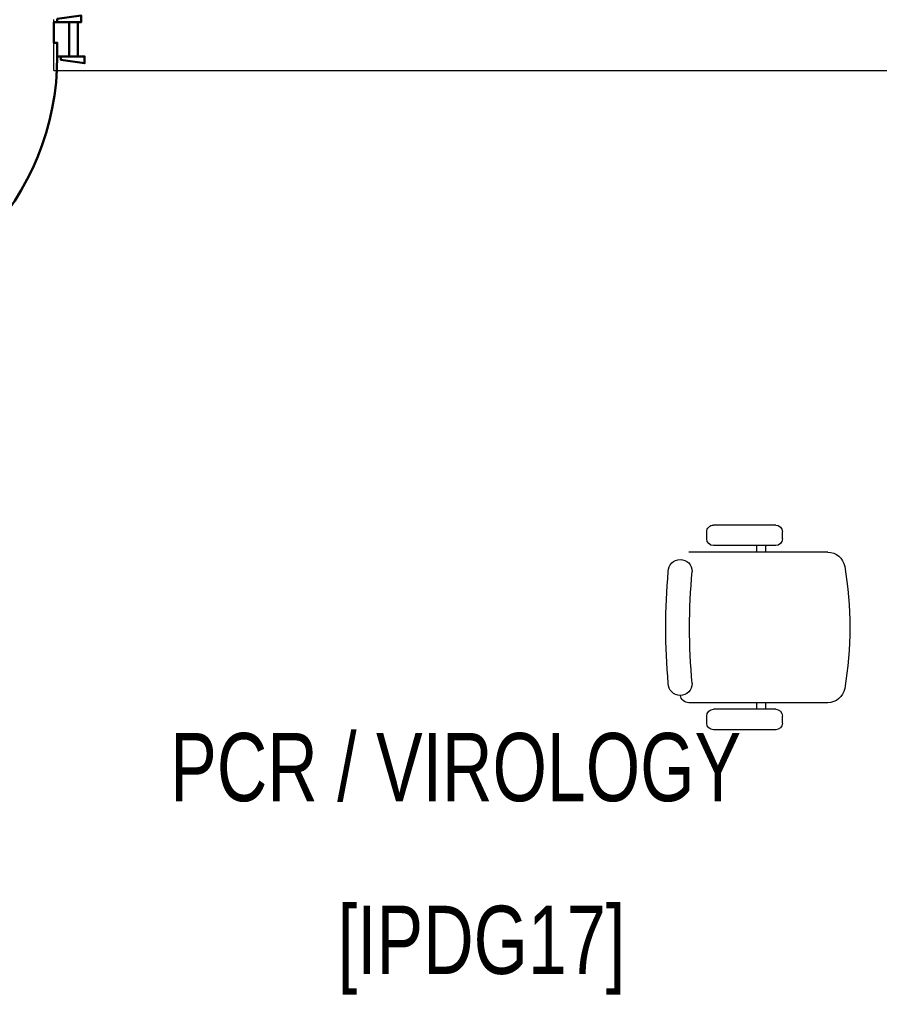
# Model space of a CAD drawing. Header units: millimetres. Extents: x 26027 to 581921, y 7230 to 233891.
# Drawn here: x 571371 to 573894, y 130021 to 132880 of the extents above; entities that cross this region are included whole.
import ezdxf

# ---------------------------------------------------------------- set-up
doc = ezdxf.new("R2010")
doc.units = ezdxf.units.MM
doc.header["$LTSCALE"] = 5
doc.layers.get('0').update_dxf_attribs({"color": 252})
for name, color, linetype, lineweight in [('72_EGR_BASE_TEXT', 252, 'Continuous', 5), ('GE-ARCHITECTURAL_ELEMENTS', 8, 'Continuous', 30), ('Medical Equipment and Furniture', 252, 'Continuous', 0), ('NEW', 252, 'Continuous', 5), ('Walls', 252, 'Continuous', 5), ('Wooden Joinery', 252, 'Continuous', 5)]:
    doc.layers.add(name, color=color, linetype=linetype, lineweight=lineweight)
doc.styles.add('X3G_ENTITY_2587EA', font='swisscl.ttf', dxfattribs={"height": 200})

# ---------------------------------------------------------------- blocks, each defined once
blk = doc.blocks.new('A$C72370EFE')
at = {"layer": 'GE-ARCHITECTURAL_ELEMENTS'}
for p, q in [((-0.01, -0.04), (-0.02, -0.04)), ((-0.01, -0.03), (-0.01, -0.07)), ((0, -0.03), (-0.01, -0.03)), ((0.04, -0.03), (0.05, -0.03)), ((0.05, -0.03), (0.05, -0.07)), ((0.05, -0.04), (0.06, -0.04)), ((-0.05, -0.07), (-0.05, -0.16)), ((-0.03, -0.07), (-0.03, -0.16)), ((-0.01, -0.06), (-0.02, -0.06)), ((0, -0.07), (-0.01, -0.07)), ((0.04, -0.07), (0.05, -0.07)), ((0.05, -0.06), (0.06, -0.06)), ((0.07, -0.07), (0.07, -0.16)), ((0.09, -0.07), (0.09, -0.16)), ((-0.01, -0.17), (-0.02, -0.17)), ((-0.01, -0.17), (-0.01, -0.19)), ((0.05, -0.17), (0.06, -0.17)), ((0.05, -0.17), (0.05, -0.19)), ((-0.01, -0.19), (-0.02, -0.19)), ((0.05, -0.19), (0.06, -0.19))]:
    blk.add_line(p, q, dxfattribs=at)
for centre, radius, start, end in [((-0.02, -0.07), 0.03, 90, 180), ((0.06, -0.07), 0.03, 0, 90), ((-0.02, -0.07), 0.01, 90, 180), ((0.06, -0.07), 0.01, 0, 90), ((-0.02, -0.16), 0.03, 180, 270), ((-0.02, -0.16), 0.01, 180, 270), ((0.06, -0.16), 0.01, 270, 0), ((0.06, -0.16), 0.03, 270, 0)]:
    blk.add_arc(centre, radius, start, end, dxfattribs=at)
blk = doc.blocks.new('A$C41DF7AD3')
at = {"layer": 'GE-ARCHITECTURAL_ELEMENTS', "elevation": 0}
for points in [[(820, 780), (820, 1559), (860, 1559), (860, 780)], [(70, 780), (70, 790), (0, 800), (0, 780)], [(870, 780), (870, 790), (940, 800), (940, 780)], [(80, 680), (80, 670), (10, 660), (10, 680)], [(860, 680), (860, 670), (930, 660), (930, 680)]]:
    blk.add_lwpolyline(points, close=True, dxfattribs=at)
for points in [[(45, 780), (45, 680), (20, 680), (20, 780), (45, 780)], [(45, 780), (80, 780), (80, 740), (90, 740), (90, 680), (45, 680), (45, 780)], [(895, 780), (860, 780), (860, 740), (850, 740), (850, 680), (895, 680), (895, 780)], [(895, 780), (895, 680), (920, 680), (920, 780), (895, 780)]]:
    blk.add_lwpolyline(points, dxfattribs=at)
at = {"layer": 'GE-ARCHITECTURAL_ELEMENTS'}
blk.add_arc((860, 780, 0), 780, 92.9397, 180, dxfattribs=at)
at = {"layer": 'GE-ARCHITECTURAL_ELEMENTS', "xscale": 999.9999999998856, "yscale": 999.9999999998856, "zscale": 999.9999999998856}
blk.add_blockref('A$C72370EFE', (820, 1559, 0), dxfattribs=at)
blk = doc.blocks.new('*X15')
at = {"color": 0}
for p, q in [((5, 3), (5, 3)), ((5, 3), (5, 3)), ((5, 3), (5, 3)), ((5, 3), (5, 3)), ((5, 3), (5, 3)), ((5, 3), (5, 3)), ((5, 3), (5, 3)), ((5, 3), (5, 3)), ((5, 3), (5, 3)), ((5, 3), (5, 3)), ((5, 3), (5, 3)), ((5, 3), (5, 3)), ((5, 3), (5, 3)), ((5, 3), (5, 3)), ((5, 3), (5, 3)), ((5, 3), (5, 3)), ((5, 3), (5, 3)), ((5, 3), (5, 3)), ((5, 3), (5, 3)), ((5, 3), (5, 3)), ((5, 3), (5, 3)), ((5, 3), (5, 3)), ((5, 3), (5, 3)), ((5, 3), (5, 3)), ((5, 3), (5, 3)), ((5, 3), (5, 3)), ((5, 3), (5, 3)), ((5, 3), (5, 3)), ((5, 3), (5, 3)), ((5, 3), (5, 3)), ((5, 3), (5, 3)), ((5, 3), (5, 3)), ((5, 3), (5, 3)), ((5, 3), (5, 3)), ((5, 3), (5, 3)), ((5, 3), (5, 3)), ((5, 3), (5, 3)), ((5, 3), (5, 3)), ((5, 3), (5, 3)), ((5, 3), (5, 3)), ((5, 3), (5, 3)), ((5, 3), (5, 3)), ((5, 3), (5, 3)), ((5, 3), (5, 3)), ((5, 3), (5, 3)), ((5, 3), (5, 3)), ((5, 3), (5, 3)), ((5, 3), (5, 3)), ((5, 3), (5, 3)), ((5, 3), (5, 3)), ((5, 3), (5, 3)), ((5, 3), (5, 3)), ((5, 3), (5, 3)), ((5, 3), (5, 3)), ((5, 3), (5, 3)), ((5, 3), (5, 3)), ((5, 3), (5, 3)), ((5, 3), (5, 3)), ((5, 3), (5, 3)), ((5, 3), (5, 3)), ((5, 3), (5, 3)), ((5, 3), (5, 3)), ((5, 3), (5, 3)), ((5, 3), (5, 3)), ((5, 3), (5, 3)), ((5, 3), (5, 3)), ((6, 3), (5, 3)), ((5, 3), (5, 3)), ((6, 3), (5, 3)), ((5, 3), (5, 3)), ((6, 3), (5, 3)), ((5, 3), (5, 3)), ((6, 3), (5, 3)), ((5, 3), (5, 3)), ((5, 3), (5, 3)), ((5, 3), (5, 3)), ((5, 3), (5, 3)), ((5, 3), (5, 3)), ((5, 3), (5, 3)), ((5, 3), (5, 3)), ((5, 3), (5, 3)), ((5, 3), (5, 3)), ((5, 3), (5, 3)), ((5, 3), (5, 3)), ((5, 3), (5, 3)), ((5, 3), (5, 3)), ((5, 3), (5, 3)), ((5, 3), (5, 3)), ((5, 3), (5, 3)), ((5, 3), (5, 3)), ((5, 3), (5, 3)), ((5, 3), (5, 3)), ((5, 3), (5, 3)), ((5, 3), (5, 3)), ((5, 3), (5, 3)), ((5, 3), (5, 3)), ((6, 3), (6, 3)), ((6, 3), (6, 3)), ((6, 3), (6, 3)), ((6, 3), (6, 3)), ((6, 3), (6, 3)), ((6, 3), (6, 3)), ((6, 3), (6, 3)), ((6, 3), (6, 3)), ((6, 3), (6, 3)), ((6, 3), (6, 3)), ((6, 3), (6, 3)), ((6, 3), (6, 3)), ((6, 3), (6, 3)), ((6, 3), (6, 3)), ((6, 3), (6, 3)), ((6, 3), (6, 3)), ((6, 3), (6, 3)), ((6, 3), (6, 3)), ((6, 3), (6, 3)), ((6, 3), (6, 3)), ((6, 3), (6, 3)), ((6, 3), (6, 3)), ((6, 3), (6, 3)), ((6, 3), (6, 3)), ((6, 3), (6, 3)), ((6, 3), (6, 3)), ((6, 3), (6, 3)), ((6, 3), (6, 3)), ((6, 3), (6, 3)), ((6, 3), (6, 3)), ((6, 3), (6, 3)), ((6, 3), (6, 3)), ((6, 3), (6, 3)), ((6, 3), (6, 3)), ((6, 3), (6, 3)), ((6, 3), (6, 3)), ((6, 3), (6, 3)), ((6, 3), (6, 3)), ((6, 3), (6, 3)), ((6, 3), (6, 3)), ((6, 3), (6, 3)), ((6, 3), (6, 3)), ((6, 3), (6, 3)), ((6, 3), (6, 3)), ((6, 3), (6, 3)), ((6, 3), (6, 3)), ((6, 3), (6, 3)), ((6, 3), (6, 3)), ((6, 3), (6, 3)), ((6, 3), (6, 3)), ((6, 3), (6, 3)), ((6, 3), (6, 3)), ((6, 3), (6, 3)), ((6, 3), (6, 3)), ((6, 3), (6, 3)), ((6, 3), (6, 3)), ((6, 3), (6, 3)), ((6, 3), (6, 3)), ((6, 3), (6, 3)), ((6, 3), (6, 3)), ((6, 3), (6, 3)), ((6, 3), (6, 3)), ((6, 3), (6, 3)), ((6, 3), (6, 3)), ((6, 3), (6, 3)), ((6, 3), (6, 3)), ((6, 3), (6, 3)), ((6, 3), (6, 3)), ((6, 3), (6, 3)), ((6, 3), (6, 3)), ((6, 3), (6, 3)), ((6, 3), (6, 3)), ((6, 3), (6, 3)), ((6, 3), (6, 3)), ((6, 3), (6, 3)), ((6, 3), (6, 3)), ((6, 3), (6, 3)), ((6, 3), (6, 3)), ((6, 3), (6, 3)), ((6, 3), (6, 3)), ((6, 3), (6, 3)), ((6, 3), (6, 3)), ((6, 3), (6, 3)), ((6, 3), (6, 3)), ((6, 3), (6, 3)), ((6, 3), (6, 3)), ((6, 3), (6, 3)), ((6, 3), (6, 3)), ((6, 3), (6, 3)), ((6, 3), (6, 3)), ((6, 3), (6, 3)), ((6, 3), (6, 3)), ((6, 3), (6, 3)), ((6, 3), (6, 3)), ((6, 3), (6, 3)), ((6, 3), (6, 3)), ((6, 3), (6, 3)), ((6, 3), (6, 3)), ((6, 3), (6, 3)), ((6, 3), (6, 3)), ((6, 3), (6, 3)), ((6, 3), (6, 3)), ((6, 3), (6, 3)), ((6, 3), (6, 3)), ((6, 3), (6, 3)), ((6, 3), (6, 3)), ((6, 3), (6, 3)), ((6, 3), (6, 3)), ((6, 3), (6, 3)), ((6, 3), (6, 3)), ((6, 3), (6, 3)), ((6, 3), (6, 3)), ((6, 3), (6, 3)), ((6, 3), (6, 3)), ((6, 3), (6, 3)), ((6, 3), (6, 3)), ((6, 3), (6, 3)), ((6, 3), (6, 3)), ((6, 3), (6, 3)), ((6, 3), (6, 3)), ((6, 3), (6, 3)), ((6, 3), (6, 3)), ((6, 3), (6, 3)), ((6, 3), (6, 3)), ((6, 3), (6, 3)), ((6, 3), (6, 3)), ((6, 3), (6, 3)), ((6, 3), (6, 3)), ((6, 3), (6, 3)), ((6, 3), (6, 3)), ((6, 3), (6, 3)), ((6, 3), (6, 3)), ((6, 3), (6, 3)), ((6, 3), (6, 3)), ((6, 3), (6, 3)), ((6, 3), (6, 3)), ((6, 3), (6, 3)), ((6, 3), (6, 3)), ((6, 3), (6, 3)), ((6, 3), (6, 3)), ((6, 3), (6, 3)), ((6, 3), (6, 3)), ((6, 3), (6, 3)), ((6, 3), (6, 3)), ((6, 3), (6, 3)), ((6, 3), (6, 3)), ((6, 3), (6, 3)), ((6, 3), (6, 3)), ((6, 3), (6, 3)), ((6, 3), (6, 3)), ((6, 3), (6, 3)), ((6, 3), (6, 3)), ((6, 3), (6, 3)), ((6, 3), (6, 3)), ((6, 3), (6, 3)), ((6, 3), (6, 3)), ((6, 3), (6, 3)), ((6, 3), (6, 3)), ((6, 3), (6, 3)), ((6, 3), (6, 3)), ((6, 3), (6, 3)), ((6, 3), (6, 3)), ((6, 3), (6, 3)), ((6, 3), (6, 3)), ((6, 3), (6, 3)), ((6, 3), (6, 3)), ((6, 3), (6, 3)), ((6, 3), (6, 3)), ((6, 3), (6, 3)), ((6, 3), (6, 3)), ((6, 3), (6, 3)), ((6, 3), (6, 3)), ((6, 3), (6, 3)), ((6, 3), (6, 3)), ((6, 3), (6, 3)), ((6, 3), (6, 3)), ((6, 3), (6, 3)), ((6, 3), (6, 3)), ((6, 3), (6, 3)), ((6, 3), (6, 3)), ((6, 3), (6, 3)), ((6, 3), (6, 3)), ((6, 3), (6, 3)), ((6, 3), (6, 3)), ((6, 3), (6, 3)), ((6, 3), (6, 3)), ((6, 3), (6, 3)), ((6, 3), (6, 3)), ((6, 3), (6, 3)), ((6, 3), (6, 3)), ((6, 3), (6, 3)), ((6, 3), (6, 3)), ((6, 3), (6, 3)), ((6, 3), (6, 3)), ((6, 3), (6, 3)), ((6, 3), (6, 3)), ((6, 3), (6, 3)), ((6, 3), (6, 3)), ((6, 3), (6, 3)), ((6, 3), (6, 3)), ((6, 3), (6, 3)), ((6, 3), (6, 3)), ((6, 3), (6, 3)), ((6, 3), (6, 3)), ((6, 3), (5, 3)), ((6, 3), (5, 3)), ((6, 3), (5, 3)), ((6, 3), (5, 3)), ((6, 3), (5, 3)), ((6, 3), (6, 3)), ((6, 3), (6, 3)), ((6, 3), (6, 3)), ((6, 3), (6, 3)), ((6, 3), (6, 3)), ((6, 3), (6, 3)), ((6, 3), (6, 3)), ((6, 3), (6, 3)), ((6, 3), (6, 3)), ((6, 3), (6, 3)), ((6, 3), (6, 3)), ((6, 3), (6, 3)), ((6, 3), (6, 3)), ((6, 3), (6, 3)), ((6, 3), (6, 3)), ((6, 3), (6, 3)), ((6, 3), (6, 3)), ((6, 3), (6, 3)), ((6, 3), (6, 3)), ((6, 3), (6, 3)), ((6, 3), (6, 3)), ((6, 3), (6, 3)), ((6, 3), (6, 3)), ((6, 3), (6, 3)), ((6, 3), (6, 3)), ((6, 3), (6, 3)), ((6, 3), (6, 3)), ((6, 3), (6, 3)), ((6, 3), (6, 3)), ((6, 3), (6, 3)), ((6, 3), (6, 3)), ((6, 3), (6, 3)), ((6, 3), (6, 3)), ((6, 3), (6, 3)), ((6, 3), (6, 3)), ((6, 3), (6, 3)), ((6, 3), (6, 3)), ((6, 3), (6, 3)), ((6, 3), (6, 3)), ((6, 3), (6, 3)), ((6, 3), (6, 3)), ((6, 3), (6, 3)), ((6, 3), (6, 3)), ((6, 3), (6, 3)), ((6, 3), (6, 3)), ((6, 3), (6, 3)), ((6, 3), (6, 3)), ((6, 3), (6, 3)), ((6, 3), (6, 3)), ((6, 3), (6, 3)), ((6, 3), (6, 3)), ((6, 3), (6, 3)), ((6, 3), (6, 3)), ((6, 3), (6, 3)), ((6, 3), (6, 3)), ((6, 3), (6, 3)), ((6, 3), (6, 3)), ((6, 3), (6, 3)), ((6, 3), (6, 3)), ((6, 3), (6, 3)), ((6, 3), (6, 3)), ((6, 3), (6, 3)), ((6, 3), (6, 3)), ((6, 3), (6, 3)), ((6, 3), (6, 3)), ((6, 3), (6, 3)), ((6, 3), (6, 3)), ((6, 3), (6, 3)), ((6, 3), (6, 3)), ((6, 3), (6, 3)), ((6, 3), (6, 3)), ((6, 3), (6, 3)), ((6, 3), (6, 3)), ((6, 3), (6, 3)), ((6, 3), (6, 3)), ((6, 3), (6, 3)), ((6, 3), (6, 3)), ((6, 3), (6, 3)), ((6, 3), (6, 3)), ((6, 3), (6, 3)), ((6, 3), (6, 3)), ((6, 3), (6, 3)), ((6, 3), (6, 3)), ((6, 3), (6, 3)), ((6, 3), (6, 3)), ((6, 3), (6, 3)), ((6, 3), (6, 3)), ((6, 3), (6, 3)), ((6, 3), (6, 3)), ((6, 3), (6, 3)), ((6, 3), (6, 3)), ((6, 3), (6, 3)), ((6, 3), (6, 3)), ((6, 3), (6, 3)), ((6, 3), (6, 3)), ((6, 3), (6, 3)), ((6, 3), (6, 3)), ((6, 3), (6, 3)), ((6, 3), (6, 3)), ((6, 3), (6, 3)), ((6, 3), (6, 3)), ((6, 3), (6, 3)), ((6, 3), (6, 3)), ((6, 3), (6, 3)), ((6, 3), (6, 3)), ((6, 3), (6, 3)), ((6, 3), (6, 3)), ((6, 3), (6, 3)), ((6, 3), (6, 3)), ((6, 3), (6, 3)), ((6, 3), (6, 3)), ((6, 3), (6, 3)), ((6, 3), (6, 3)), ((6, 3), (6, 3)), ((6, 3), (6, 3)), ((6, 3), (6, 3)), ((6, 3), (6, 3)), ((6, 3), (6, 3)), ((6, 3), (6, 3)), ((6, 3), (6, 3)), ((6, 3), (6, 3)), ((6, 3), (6, 3)), ((6, 3), (6, 3)), ((6, 3), (6, 3)), ((6, 3), (6, 3)), ((6, 3), (6, 3)), ((6, 3), (6, 3)), ((6, 3), (6, 3)), ((6, 3), (6, 3)), ((6, 3), (6, 3)), ((6, 3), (6, 3)), ((6, 3), (6, 3)), ((6, 3), (6, 3)), ((6, 3), (6, 3)), ((6, 3), (6, 3)), ((6, 3), (6, 3)), ((6, 3), (6, 3)), ((6, 3), (6, 3)), ((6, 3), (6, 3)), ((6, 3), (6, 3)), ((6, 3), (6, 3)), ((6, 3), (6, 3)), ((6, 3), (6, 3)), ((6, 3), (6, 3)), ((6, 3), (6, 3)), ((6, 3), (6, 3)), ((6, 3), (6, 3)), ((6, 3), (6, 3)), ((6, 3), (6, 3)), ((6, 3), (6, 3)), ((6, 3), (6, 3)), ((6, 3), (6, 3)), ((6, 3), (6, 3)), ((6, 3), (6, 3)), ((6, 3), (6, 3)), ((6, 3), (6, 3)), ((6, 3), (6, 3)), ((6, 3), (6, 3)), ((6, 3), (6, 3)), ((6, 3), (6, 3)), ((6, 3), (6, 3)), ((6, 3), (6, 3)), ((6, 3), (6, 3)), ((6, 3), (6, 3)), ((6, 3), (6, 3)), ((6, 3), (6, 3)), ((6, 3), (6, 3)), ((6, 3), (6, 3)), ((6, 3), (6, 3)), ((6, 3), (6, 3)), ((6, 3), (6, 3)), ((6, 3), (6, 3)), ((6, 3), (6, 3)), ((6, 3), (6, 3)), ((6, 3), (6, 3)), ((6, 3), (6, 3)), ((6, 3), (6, 3)), ((6, 3), (6, 3)), ((6, 3), (6, 3)), ((6, 3), (6, 3)), ((6, 3), (6, 3)), ((6, 3), (6, 3)), ((6, 3), (6, 3)), ((6, 3), (6, 3)), ((6, 3), (6, 3)), ((6, 3), (6, 3)), ((6, 3), (6, 3)), ((6, 3), (6, 3)), ((6, 3), (6, 3)), ((6, 3), (6, 3)), ((6, 3), (6, 3)), ((6, 3), (6, 3)), ((6, 3), (6, 3)), ((6, 3), (6, 3)), ((6, 3), (6, 3)), ((6, 3), (6, 3)), ((6, 3), (6, 3)), ((6, 3), (6, 3)), ((6, 3), (6, 3)), ((6, 3), (6, 3)), ((6, 3), (6, 3)), ((6, 3), (6, 3)), ((6, 3), (6, 3)), ((6, 3), (6, 3)), ((6, 3), (6, 3)), ((6, 3), (6, 3)), ((6, 3), (6, 3)), ((6, 3), (6, 3)), ((6, 3), (6, 3)), ((6, 3), (6, 3)), ((6, 3), (6, 3)), ((6, 3), (6, 3)), ((6, 3), (6, 3)), ((6, 3), (6, 3)), ((6, 3), (6, 3)), ((6, 3), (6, 3)), ((6, 3), (6, 3)), ((6, 3), (6, 3)), ((6, 3), (6, 3)), ((6, 3), (6, 3)), ((6, 3), (6, 3)), ((6, 3), (6, 3)), ((6, 3), (6, 3)), ((6, 3), (6, 3)), ((6, 3), (6, 3)), ((6, 3), (6, 3)), ((6, 3), (6, 3)), ((6, 3), (6, 3)), ((6, 3), (6, 3)), ((6, 3), (6, 3)), ((6, 3), (6, 3)), ((6, 3), (6, 3)), ((6, 3), (6, 3)), ((6, 3), (6, 3)), ((6, 3), (6, 3)), ((6, 3), (6, 3)), ((6, 3), (6, 3)), ((6, 3), (6, 3)), ((6, 3), (6, 3)), ((6, 3), (6, 3)), ((6, 3), (6, 3)), ((6, 3), (6, 3)), ((6, 3), (6, 3)), ((6, 3), (6, 3)), ((6, 3), (6, 3)), ((6, 3), (6, 3)), ((6, 3), (6, 3)), ((6, 3), (6, 3)), ((6, 3), (6, 3)), ((6, 3), (6, 3)), ((6, 3), (6, 3)), ((6, 3), (6, 3)), ((6, 3), (6, 3)), ((6, 3), (6, 3)), ((6, 3), (6, 3)), ((6, 3), (6, 3)), ((6, 3), (6, 3)), ((6, 3), (6, 3)), ((6, 3), (6, 3)), ((6, 3), (6, 3)), ((6, 3), (6, 3)), ((6, 3), (6, 3)), ((6, 3), (6, 3)), ((6, 3), (6, 3)), ((6, 3), (6, 3)), ((6, 3), (6, 3)), ((6, 3), (6, 3)), ((6, 3), (6, 3)), ((6, 3), (6, 3)), ((6, 3), (6, 3)), ((6, 3), (6, 3)), ((6, 3), (6, 3)), ((6, 3), (6, 3)), ((6, 3), (6, 3)), ((6, 3), (6, 3)), ((6, 3), (6, 3)), ((6, 3), (6, 3)), ((6, 3), (6, 3)), ((6, 3), (6, 3)), ((6, 3), (6, 3)), ((6, 3), (6, 3)), ((6, 3), (6, 3)), ((6, 3), (6, 3)), ((6, 3), (6, 3)), ((6, 3), (6, 3)), ((6, 3), (6, 3)), ((6, 3), (6, 3)), ((6, 3), (6, 3)), ((6, 3), (6, 3)), ((6, 3), (6, 3)), ((6, 3), (6, 3)), ((6, 3), (6, 3)), ((6, 3), (6, 3)), ((6, 3), (6, 3)), ((6, 3), (6, 3)), ((6, 3), (6, 3)), ((6, 3), (6, 3)), ((6, 3), (6, 3)), ((6, 3), (6, 3)), ((6, 3), (6, 3)), ((6, 3), (6, 3)), ((6, 3), (6, 3)), ((6, 3), (6, 3)), ((6, 3), (6, 3)), ((6, 3), (6, 3)), ((6, 3), (6, 3)), ((6, 3), (6, 3)), ((6, 3), (6, 3)), ((6, 3), (6, 3)), ((6, 3), (6, 3)), ((6, 3), (6, 3)), ((6, 3), (6, 3)), ((6, 3), (6, 3)), ((6, 3), (6, 3)), ((6, 3), (6, 3)), ((6, 3), (6, 3)), ((6, 3), (6, 3))]:
    blk.add_line(p, q, dxfattribs=at)
blk = doc.blocks.new('*X16')
at = {"color": 0}
for p, q in [((13, 1), (13, 1)), ((13, 1), (13, 1)), ((13, 1), (13, 1)), ((13, 1), (13, 1)), ((13, 1), (13, 1)), ((13, 1), (13, 1)), ((13, 1), (13, 1)), ((13, 1), (13, 1)), ((13, 1), (13, 1)), ((13, 1), (13, 1)), ((13, 1), (13, 1)), ((13, 1), (13, 1)), ((13, 1), (13, 1)), ((13, 1), (13, 1)), ((13, 1), (13, 1)), ((13, 1), (14, 1)), ((13, 1), (14, 1)), ((13, 1), (14, 1)), ((13, 1), (13, 1)), ((13, 1), (13, 1)), ((13, 1), (13, 1)), ((13, 1), (13, 1)), ((13, 1), (13, 1)), ((13, 1), (13, 1)), ((13, 1), (13, 1)), ((13, 1), (13, 1)), ((13, 1), (13, 1)), ((13, 1), (13, 1)), ((13, 1), (13, 1)), ((13, 1), (13, 1)), ((13, 1), (13, 1)), ((13, 1), (13, 1)), ((13, 1), (13, 1)), ((13, 1), (13, 1)), ((13, 1), (13, 1)), ((13, 1), (13, 1)), ((13, 1), (13, 1)), ((13, 1), (13, 1)), ((13, 1), (13, 1)), ((13, 1), (13, 1)), ((13, 1), (13, 1)), ((13, 1), (13, 1)), ((13, 1), (13, 1)), ((13, 1), (13, 1)), ((13, 1), (13, 1)), ((13, 1), (13, 1)), ((13, 1), (13, 1)), ((13, 1), (13, 1)), ((13, 1), (13, 1)), ((13, 1), (13, 1)), ((13, 1), (13, 1)), ((13, 1), (13, 1)), ((13, 1), (13, 1)), ((13, 1), (13, 1)), ((13, 1), (13, 1)), ((13, 1), (13, 1)), ((13, 1), (13, 1)), ((13, 1), (13, 1)), ((13, 1), (13, 1)), ((13, 1), (13, 1)), ((13, 1), (13, 1)), ((13, 1), (13, 1)), ((13, 1), (13, 1)), ((13, 1), (13, 1)), ((13, 1), (13, 1)), ((13, 1), (13, 1)), ((13, 1), (13, 1)), ((13, 1), (13, 1)), ((13, 1), (13, 1)), ((13, 1), (13, 1)), ((13, 1), (13, 1)), ((13, 1), (13, 1)), ((13, 1), (13, 1)), ((13, 1), (13, 1)), ((13, 1), (13, 1)), ((13, 1), (13, 1)), ((13, 1), (13, 1)), ((13, 1), (13, 1)), ((13, 1), (13, 1)), ((13, 1), (13, 1)), ((13, 1), (13, 1)), ((13, 1), (13, 1)), ((13, 1), (13, 1)), ((13, 1), (13, 1)), ((13, 1), (13, 1)), ((13, 1), (13, 1)), ((13, 1), (13, 1)), ((13, 1), (13, 1)), ((13, 1), (13, 1)), ((13, 1), (13, 1)), ((13, 1), (13, 1)), ((13, 1), (13, 1)), ((13, 1), (13, 1)), ((13, 1), (13, 1)), ((13, 1), (13, 1)), ((13, 1), (13, 1)), ((13, 1), (13, 1)), ((13, 1), (13, 1)), ((13, 1), (13, 1)), ((13, 1), (13, 1)), ((13, 1), (13, 1)), ((13, 1), (13, 1)), ((13, 1), (13, 1)), ((13, 1), (13, 1)), ((13, 1), (13, 1)), ((13, 1), (13, 1)), ((13, 1), (13, 1)), ((13, 1), (13, 1)), ((13, 1), (13, 1)), ((13, 1), (13, 1)), ((13, 1), (13, 1)), ((13, 1), (13, 1)), ((13, 1), (13, 1)), ((13, 1), (13, 1)), ((13, 1), (13, 1)), ((13, 1), (13, 1)), ((13, 1), (13, 1)), ((13, 1), (13, 1)), ((13, 1), (13, 1)), ((13, 1), (13, 1)), ((13, 1), (13, 1)), ((13, 1), (13, 1)), ((13, 1), (13, 1)), ((13, 1), (14, 1)), ((13, 0), (13, 0)), ((13, 0), (13, 0)), ((13, 0), (13, 0)), ((13, 0), (13, 0)), ((13, 0), (13, 0)), ((13, 0), (13, 0)), ((13, 0), (13, 0)), ((13, 0), (13, 0)), ((13, 0), (13, 0)), ((13, 0), (13, 0)), ((13, 0), (13, 0)), ((13, 0), (13, 0)), ((13, 0), (13, 0)), ((13, 0), (13, 0)), ((13, 0), (13, 0)), ((13, 0), (13, 0)), ((13, 0), (13, 0)), ((13, 0), (13, 0)), ((13, 0), (13, 0)), ((13, 0), (13, 0)), ((13, 0), (13, 0)), ((13, 0), (13, 0)), ((13, 0), (13, 0)), ((13, 0), (13, 0)), ((13, 0), (13, 0)), ((13, 0), (13, 0)), ((13, 0), (13, 0)), ((13, 0), (13, 0)), ((13, 0), (13, 0)), ((13, 0), (13, 0)), ((13, 0), (13, 0)), ((13, 0), (13, 0)), ((13, 0), (13, 0)), ((13, 0), (13, 0)), ((13, 0), (13, 0)), ((13, 0), (13, 0)), ((13, 0), (13, 0)), ((13, 0), (13, 0)), ((13, 0), (13, 0)), ((13, 0), (13, 0)), ((13, 0), (13, 0)), ((13, 0), (13, 0)), ((13, 0), (13, 0)), ((13, 0), (13, 0)), ((13, 0), (13, 0)), ((13, 0), (13, 0)), ((13, 0), (13, 0)), ((13, 0), (13, 0)), ((13, 0), (14, 0)), ((13, 0), (14, 0)), ((13, 0), (13, 0)), ((13, 0), (14, 0)), ((14, 1), (14, 1)), ((14, 1), (14, 1)), ((14, 1), (14, 1)), ((14, 1), (14, 1)), ((14, 1), (14, 1)), ((14, 1), (14, 1)), ((14, 1), (14, 1)), ((14, 1), (14, 1)), ((14, 1), (14, 1)), ((14, 1), (14, 1)), ((14, 1), (14, 1)), ((14, 1), (14, 1)), ((14, 1), (14, 1)), ((14, 1), (14, 1)), ((14, 1), (14, 1)), ((14, 1), (14, 1)), ((14, 1), (14, 1)), ((14, 1), (14, 1)), ((14, 1), (14, 1)), ((14, 1), (14, 1)), ((14, 1), (14, 1)), ((14, 1), (14, 1)), ((14, 1), (14, 1)), ((14, 1), (14, 1)), ((14, 1), (14, 1)), ((14, 1), (14, 1)), ((14, 1), (14, 1)), ((14, 1), (14, 1)), ((14, 1), (14, 1)), ((14, 1), (14, 1)), ((14, 1), (14, 1)), ((14, 1), (14, 1)), ((14, 1), (14, 1)), ((14, 1), (14, 1)), ((14, 1), (14, 1)), ((14, 1), (14, 1)), ((14, 1), (14, 1)), ((14, 1), (14, 1)), ((14, 1), (14, 1)), ((14, 1), (14, 1)), ((14, 1), (14, 1)), ((14, 1), (14, 1)), ((14, 1), (14, 1)), ((14, 1), (14, 1)), ((14, 1), (14, 1)), ((14, 1), (14, 1)), ((14, 1), (14, 1)), ((14, 1), (14, 1)), ((14, 1), (14, 1)), ((14, 1), (14, 1)), ((14, 1), (14, 1)), ((14, 1), (14, 1)), ((14, 1), (14, 1)), ((14, 1), (14, 1)), ((14, 1), (14, 1)), ((14, 1), (14, 1)), ((14, 1), (14, 1)), ((14, 1), (14, 1)), ((14, 1), (14, 1)), ((14, 1), (14, 1)), ((14, 1), (14, 1)), ((14, 1), (14, 1)), ((14, 1), (14, 1)), ((14, 1), (14, 1)), ((14, 1), (14, 1)), ((14, 1), (14, 1)), ((14, 1), (14, 1)), ((14, 1), (14, 1)), ((14, 1), (14, 1)), ((14, 1), (14, 1)), ((14, 1), (14, 1)), ((14, 1), (14, 1)), ((14, 1), (14, 1)), ((14, 1), (14, 1)), ((14, 1), (14, 1)), ((14, 1), (14, 1)), ((14, 1), (14, 1)), ((14, 1), (14, 1)), ((14, 1), (14, 1)), ((14, 1), (14, 1)), ((14, 1), (14, 1)), ((14, 1), (14, 1)), ((14, 1), (14, 1)), ((14, 1), (14, 1)), ((14, 1), (14, 1)), ((14, 1), (14, 1)), ((14, 1), (14, 1)), ((14, 1), (14, 1)), ((14, 1), (14, 1)), ((14, 1), (14, 1)), ((14, 1), (14, 1)), ((14, 1), (14, 1)), ((14, 1), (14, 1)), ((14, 1), (14, 1)), ((14, 0), (14, 0)), ((14, 0), (14, 0)), ((14, 0), (14, 0)), ((14, 0), (14, 0)), ((14, 0), (14, 0)), ((14, 0), (14, 0)), ((14, 0), (14, 0)), ((14, 0), (14, 0)), ((14, 0), (14, 0)), ((14, 0), (14, 0)), ((14, 0), (14, 0)), ((14, 0), (14, 0)), ((14, 0), (14, 0)), ((14, 0), (14, 0)), ((14, 0), (14, 0)), ((14, 0), (14, 0)), ((14, 0), (14, 0)), ((14, 0), (14, 0)), ((14, 0), (14, 0)), ((14, 0), (14, 0)), ((14, 0), (14, 0)), ((14, 0), (14, 0)), ((14, 0), (14, 0)), ((14, 0), (14, 0)), ((14, 0), (14, 0)), ((14, 0), (14, 0)), ((14, 0), (14, 0)), ((14, 0), (14, 0)), ((14, 0), (14, 0)), ((14, 0), (14, 0)), ((14, 0), (14, 0)), ((14, 0), (14, 0)), ((14, 0), (14, 0)), ((14, 0), (14, 0)), ((14, 0), (14, 0)), ((14, 0), (14, 0)), ((14, 0), (14, 0)), ((14, 0), (14, 0)), ((14, 0), (14, 0)), ((14, 0), (14, 0)), ((14, 0), (14, 0)), ((14, 0), (14, 0)), ((14, 0), (14, 0)), ((14, 0), (14, 0)), ((14, 0), (14, 0)), ((14, 0), (14, 0)), ((14, 0), (14, 0)), ((14, 0), (14, 0)), ((13, 0), (13, 0)), ((13, 0), (14, 0)), ((13, 0), (13, 0)), ((13, 0), (14, 0)), ((13, 0), (13, 0)), ((13, 0), (14, 0)), ((13, 0), (13, 0)), ((13, 0), (13, 0)), ((13, 0), (13, 0)), ((13, 0), (13, 0)), ((13, 0), (14, 0)), ((13, 0), (13, 0)), ((13, 0), (14, 0)), ((13, 0), (13, 0)), ((13, 0), (14, 0)), ((13, 0), (13, 0)), ((13, 0), (14, 0)), ((13, 0), (13, 0)), ((13, 0), (14, 0)), ((13, 0), (13, 0)), ((13, 0), (14, 0)), ((13, 0), (13, 0)), ((13, 0), (14, 0)), ((13, 0), (13, 0)), ((13, 0), (13, 0)), ((13, 0), (13, 0)), ((13, 0), (14, 0)), ((13, 0), (13, 0)), ((13, 0), (14, 0)), ((13, 0), (13, 0)), ((13, 0), (14, 0)), ((13, 0), (13, 0)), ((13, 0), (14, 0)), ((13, 0), (13, 0)), ((13, 0), (13, 0)), ((13, 0), (13, 0)), ((13, 0), (13, 0)), ((13, 0), (13, 0)), ((13, 0), (13, 0)), ((13, 0), (13, 0)), ((13, 0), (13, 0)), ((13, 0), (13, 0)), ((13, 0), (13, 0)), ((13, 0), (13, 0)), ((13, 0), (13, 0)), ((13, 0), (13, 0)), ((13, 0), (13, 0)), ((13, 0), (13, 0)), ((13, 0), (13, 0)), ((13, 0), (13, 0)), ((13, 0), (13, 0)), ((13, 0), (13, 0)), ((13, 0), (13, 0)), ((13, 0), (13, 0)), ((13, 0), (13, 0)), ((13, 0), (13, 0)), ((13, 0), (13, 0)), ((13, 0), (13, 0)), ((13, 0), (13, 0)), ((13, 0), (13, 0)), ((13, 0), (13, 0)), ((13, 0), (13, 0)), ((13, 0), (13, 0)), ((13, 0), (13, 0)), ((13, -1), (13, -1)), ((13, -1), (13, -1)), ((13, -1), (13, -1)), ((13, -1), (13, -1)), ((13, -1), (13, -1)), ((13, -1), (14, -1)), ((13, -1), (13, -1)), ((14, 0), (14, 0)), ((14, 0), (14, 0)), ((14, 0), (14, 0)), ((14, 0), (14, 0)), ((14, 0), (14, 0)), ((14, 0), (14, 0)), ((14, 0), (14, 0)), ((14, 0), (14, 0)), ((14, 0), (14, 0)), ((14, 0), (14, 0)), ((14, 0), (14, 0)), ((14, 0), (14, 0)), ((14, 0), (14, 0)), ((14, 0), (14, 0)), ((14, 0), (14, 0)), ((13, 0), (14, 0)), ((14, 0), (14, 0)), ((14, 0), (14, 0)), ((14, 0), (14, 0)), ((14, 0), (14, 0)), ((14, 0), (14, 0)), ((14, 0), (14, 0)), ((14, 0), (14, 0)), ((14, 0), (14, 0)), ((14, 0), (14, 0)), ((14, 0), (14, 0)), ((14, 0), (14, 0)), ((14, 0), (14, 0)), ((14, 0), (14, 0)), ((14, 0), (14, 0)), ((14, 0), (14, 0)), ((14, 0), (14, 0)), ((14, 0), (14, 0)), ((14, 0), (14, 0)), ((14, 0), (14, 0)), ((14, 0), (14, 0)), ((14, 0), (14, 0)), ((14, 0), (14, 0)), ((14, 0), (14, 0)), ((14, 0), (14, 0)), ((14, 0), (14, 0)), ((14, 0), (14, 0)), ((14, 0), (14, 0)), ((14, 0), (14, 0)), ((14, 0), (14, 0)), ((14, 0), (14, 0)), ((14, 0), (14, 0)), ((14, 0), (14, 0)), ((14, 0), (14, 0)), ((14, 0), (14, 0)), ((14, -1), (14, -1)), ((14, -1), (14, -1)), ((14, -1), (14, -1)), ((14, -1), (14, -1)), ((14, -1), (14, -1))]:
    blk.add_line(p, q, dxfattribs=at)
blk = doc.blocks.new('GF21018-P')
at = {"color": 0}
for p, q in [((-0.2207, 0.4756), (-0.2207, 0.0675)), ((0.2205, 0.4756), (0.2205, 0.0675)), ((-0.3002, 0.3226), (-0.3002, 0.14)), ((-0.2806, 0.3422), (-0.2598, 0.3422)), ((-0.2402, 0.3226), (-0.2402, 0.14)), ((0.24, 0.3226), (0.24, 0.14)), ((0.2596, 0.3422), (0.2804, 0.3422)), ((0.3, 0.3226), (0.3, 0.14)), ((-0.2402, 0.2937), (-0.2207, 0.2937)), ((0.2205, 0.2937), (0.24, 0.2937)), ((-0.2402, 0.2671), (-0.2207, 0.2671)), ((0.2205, 0.2671), (0.24, 0.2671)), ((-0.2806, 0.1204), (-0.2598, 0.1204)), ((0.2596, 0.1204), (0.2804, 0.1204))]:
    blk.add_line(p, q, dxfattribs=at)
for points in [[(0.24, 0.2937), (0.24, 0.2937), (0.24, 0.2937), (0.24, 0.2937), (0.24, 0.2937), (0.24, 0.2937), (0.24, 0.2937), (0.24, 0.2937), (0.24, 0.2937), (0.24, 0.2937), (0.24, 0.2937), (0.24, 0.2937), (0.24, 0.2937), (0.24, 0.2937), (0.24, 0.2937), (0.24, 0.2937), (0.24, 0.2937), (0.24, 0.2937), (0.24, 0.2937), (0.24, 0.2937), (0.24, 0.2937), (0.24, 0.2937), (0.24, 0.2937), (0.24, 0.2937), (0.24, 0.2937), (0.24, 0.2937), (0.24, 0.2937), (0.24, 0.2937), (0.24, 0.2937), (0.24, 0.2937), (0.24, 0.2937), (0.24, 0.2937), (0.24, 0.2937), (0.24, 0.2937), (0.24, 0.2937), (0.24, 0.2937), (0.24, 0.2937), (0.24, 0.2937), (0.24, 0.2937), (0.24, 0.2937), (0.24, 0.2937), (0.24, 0.2937), (0.24, 0.2937), (0.24, 0.2937), (0.24, 0.2937), (0.24, 0.2937), (0.24, 0.2937), (0.24, 0.2937), (0.24, 0.2937), (0.24, 0.2937), (0.24, 0.2937), (0.24, 0.2937), (0.24, 0.2937), (0.24, 0.2937), (0.24, 0.2937), (0.24, 0.2937), (0.24, 0.2937), (0.24, 0.2937), (0.24, 0.2937), (0.24, 0.2937), (0.24, 0.2937), (0.24, 0.2937), (0.24, 0.2937), (0.24, 0.2937), (0.24, 0.2937), (0.24, 0.2937), (0.24, 0.2937), (0.24, 0.2937), (0.24, 0.2937), (0.24, 0.2937), (0.24, 0.2937), (0.24, 0.2937), (0.24, 0.2937), (0.24, 0.2937), (0.24, 0.2937), (0.24, 0.2937), (0.24, 0.2937), (0.24, 0.2937), (0.24, 0.2937), (0.24, 0.2937), (0.24, 0.2937), (0.24, 0.2937), (0.24, 0.2937), (0.24, 0.2937), (0.24, 0.2937), (0.24, 0.2937), (0.24, 0.2937), (0.24, 0.2937), (0.24, 0.2937), (0.24, 0.2937), (0.24, 0.2937), (0.24, 0.2937), (0.24, 0.2937), (0.24, 0.2937), (0.24, 0.2937), (0.24, 0.2937), (0.24, 0.2937), (0.24, 0.2937), (0.24, 0.2937), (0.24, 0.2937), (0.24, 0.2937), (0.24, 0.2937), (0.24, 0.2937), (0.24, 0.2937), (0.24, 0.2937), (0.24, 0.2937), (0.24, 0.2937), (0.24, 0.2937), (0.24, 0.2937), (0.24, 0.2937), (0.24, 0.2937), (0.24, 0.2937), (0.24, 0.2937), (0.24, 0.2937), (0.24, 0.2937), (0.24, 0.2937), (0.24, 0.2937), (0.24, 0.2937), (0.24, 0.2937), (0.24, 0.2937), (0.24, 0.2937), (0.24, 0.2937), (0.24, 0.2937), (0.24, 0.2937), (0.24, 0.2937), (0.24, 0.2937), (0.24, 0.2937), (0.24, 0.2937), (0.24, 0.2937), (0.24, 0.2937), (0.24, 0.2937), (0.24, 0.2937), (0.24, 0.2937), (0.24, 0.2937), (0.24, 0.2937), (0.24, 0.2937), (0.24, 0.2937), (0.24, 0.2937), (0.24, 0.2937), (0.24, 0.2937), (0.24, 0.2937), (0.24, 0.2937), (0.24, 0.2937), (0.24, 0.2937), (0.24, 0.2937), (0.24, 0.2937), (0.24, 0.2937), (0.24, 0.2937), (0.24, 0.2937), (0.24, 0.2937), (0.24, 0.2937), (0.24, 0.2937), (0.24, 0.2937), (0.24, 0.2937), (0.24, 0.2937), (0.24, 0.2937), (0.24, 0.2937), (0.24, 0.2937), (0.24, 0.2937), (0.24, 0.2937), (0.24, 0.2937), (0.24, 0.2937), (0.24, 0.2937), (0.24, 0.2937), (0.24, 0.2937), (0.24, 0.2937), (0.24, 0.2937), (0.24, 0.2937), (0.24, 0.2937), (0.24, 0.2937), (0.24, 0.2937), (0.24, 0.2937), (0.24, 0.2937), (0.24, 0.2937), (0.24, 0.2937), (0.24, 0.2937), (0.24, 0.2937), (0.24, 0.2937), (0.24, 0.2937), (0.24, 0.2937), (0.24, 0.2937), (0.24, 0.2937), (0.24, 0.2937), (0.24, 0.2937), (0.24, 0.2937), (0.24, 0.2937), (0.24, 0.2937), (0.24, 0.2937), (0.24, 0.2937), (0.24, 0.2937), (0.24, 0.2937), (0.24, 0.2937), (0.24, 0.2937), (0.24, 0.2937), (0.24, 0.2937), (0.24, 0.2937), (0.24, 0.2937), (0.24, 0.2937), (0.24, 0.2937), (0.24, 0.2937), (0.24, 0.2937), (0.24, 0.2937), (0.24, 0.2937), (0.24, 0.2937), (0.24, 0.2937), (0.24, 0.2937), (0.24, 0.2937), (0.24, 0.2937), (0.24, 0.2937), (0.24, 0.2937), (0.24, 0.2937), (0.24, 0.2937), (0.24, 0.2937), (0.24, 0.2937), (0.24, 0.2937), (0.24, 0.2937), (0.24, 0.2937), (0.24, 0.2937), (0.24, 0.2937), (0.24, 0.2937), (0.24, 0.2937), (0.24, 0.2937), (0.24, 0.2937), (0.24, 0.2937), (0.24, 0.2937), (0.24, 0.2937), (0.24, 0.2937), (0.24, 0.2937), (0.24, 0.2937), (0.24, 0.2937), (0.24, 0.2937), (0.24, 0.2937), (0.24, 0.2937), (0.24, 0.2937), (0.24, 0.2937), (0.24, 0.2937), (0.24, 0.2937), (0.24, 0.2937), (0.24, 0.2937), (0.24, 0.2937), (0.24, 0.2937), (0.24, 0.2937), (0.24, 0.2937), (0.24, 0.2937), (0.24, 0.2937), (0.24, 0.2937), (0.24, 0.2937), (0.24, 0.2937), (0.24, 0.2937), (0.24, 0.2937), (0.24, 0.2937), (0.24, 0.2937), (0.24, 0.2937), (0.24, 0.2937), (0.24, 0.2937), (0.24, 0.2937), (0.24, 0.2937), (0.24, 0.2937), (0.24, 0.2937), (0.24, 0.2937), (0.24, 0.2937), (0.24, 0.2937), (0.24, 0.2937), (0.24, 0.2937), (0.24, 0.2937), (0.24, 0.2937), (0.24, 0.2937), (0.24, 0.2937), (0.24, 0.2937), (0.24, 0.2937), (0.24, 0.2937), (0.24, 0.2937), (0.24, 0.2937), (0.24, 0.2937), (0.24, 0.2937), (0.24, 0.2937), (0.24, 0.2937)], [(0.24, 0.2937), (0.24, 0.2937), (0.24, 0.2937), (0.24, 0.2937), (0.24, 0.2937), (0.24, 0.2937), (0.24, 0.2937), (0.24, 0.2937), (0.24, 0.2937), (0.24, 0.2937), (0.24, 0.2937), (0.24, 0.2937), (0.24, 0.2937), (0.24, 0.2937), (0.24, 0.2937), (0.24, 0.2937), (0.24, 0.2937), (0.24, 0.2937), (0.24, 0.2937), (0.24, 0.2937), (0.24, 0.2937), (0.24, 0.2937), (0.24, 0.2937), (0.24, 0.2937), (0.24, 0.2937), (0.24, 0.2937), (0.24, 0.2937), (0.24, 0.2937), (0.24, 0.2937), (0.24, 0.2937), (0.24, 0.2937), (0.24, 0.2937), (0.24, 0.2937), (0.24, 0.2937), (0.24, 0.2937), (0.24, 0.2937), (0.24, 0.2937), (0.24, 0.2937), (0.24, 0.2937), (0.24, 0.2937), (0.24, 0.2937), (0.24, 0.2937), (0.24, 0.2937), (0.24, 0.2937), (0.24, 0.2937), (0.24, 0.2937), (0.24, 0.2937), (0.24, 0.2937), (0.24, 0.2937), (0.24, 0.2937), (0.24, 0.2937), (0.24, 0.2937), (0.24, 0.2937), (0.24, 0.2937), (0.24, 0.2937), (0.24, 0.2937), (0.24, 0.2937), (0.24, 0.2937), (0.24, 0.2937), (0.24, 0.2937), (0.24, 0.2937), (0.24, 0.2937), (0.24, 0.2937), (0.24, 0.2937), (0.24, 0.2937), (0.24, 0.2937), (0.24, 0.2937), (0.24, 0.2937), (0.24, 0.2937), (0.24, 0.2937), (0.24, 0.2937), (0.24, 0.2937), (0.24, 0.2937), (0.24, 0.2937), (0.24, 0.2937), (0.24, 0.2937), (0.24, 0.2937), (0.24, 0.2937), (0.24, 0.2937), (0.24, 0.2937), (0.24, 0.2937), (0.24, 0.2937), (0.24, 0.2937), (0.24, 0.2937), (0.24, 0.2937), (0.24, 0.2937), (0.24, 0.2937), (0.24, 0.2937), (0.24, 0.2937), (0.24, 0.2937), (0.24, 0.2937), (0.24, 0.2937), (0.24, 0.2937), (0.24, 0.2937), (0.24, 0.2937), (0.24, 0.2937), (0.24, 0.2937), (0.24, 0.2937), (0.24, 0.2937), (0.24, 0.2937), (0.24, 0.2937), (0.24, 0.2937), (0.24, 0.2937), (0.24, 0.2937), (0.24, 0.2937), (0.24, 0.2937), (0.24, 0.2937), (0.24, 0.2937), (0.24, 0.2937), (0.24, 0.2937), (0.24, 0.2937), (0.24, 0.2937), (0.24, 0.2937), (0.24, 0.2937), (0.24, 0.2937), (0.24, 0.2937), (0.24, 0.2937), (0.24, 0.2937), (0.24, 0.2937), (0.24, 0.2937), (0.24, 0.2937), (0.24, 0.2937), (0.24, 0.2937), (0.24, 0.2937), (0.24, 0.2937), (0.24, 0.2937), (0.24, 0.2937), (0.24, 0.2937), (0.24, 0.2937), (0.24, 0.2937), (0.24, 0.2937), (0.24, 0.2937), (0.24, 0.2937), (0.24, 0.2937), (0.24, 0.2937), (0.24, 0.2937), (0.24, 0.2937), (0.24, 0.2937), (0.24, 0.2937), (0.24, 0.2937), (0.24, 0.2937), (0.24, 0.2937), (0.24, 0.2937), (0.24, 0.2937), (0.24, 0.2937), (0.24, 0.2937), (0.24, 0.2937), (0.24, 0.2937), (0.24, 0.2937), (0.24, 0.2937), (0.24, 0.2937), (0.24, 0.2937), (0.24, 0.2937), (0.24, 0.2937), (0.24, 0.2937), (0.24, 0.2937), (0.24, 0.2937), (0.24, 0.2937), (0.24, 0.2937), (0.24, 0.2937), (0.24, 0.2937), (0.24, 0.2937), (0.24, 0.2937), (0.24, 0.2937), (0.24, 0.2937), (0.24, 0.2937), (0.24, 0.2937), (0.24, 0.2937), (0.24, 0.2937), (0.24, 0.2937), (0.24, 0.2937), (0.24, 0.2937), (0.24, 0.2937), (0.24, 0.2937), (0.24, 0.2937), (0.24, 0.2937), (0.24, 0.2937), (0.24, 0.2937), (0.24, 0.2937), (0.24, 0.2937), (0.24, 0.2937), (0.24, 0.2937), (0.24, 0.2937), (0.24, 0.2937), (0.24, 0.2937), (0.24, 0.2937), (0.24, 0.2937), (0.24, 0.2937), (0.24, 0.2937), (0.24, 0.2937), (0.24, 0.2937), (0.24, 0.2937), (0.24, 0.2937), (0.24, 0.2937), (0.24, 0.2937), (0.24, 0.2937), (0.24, 0.2937), (0.24, 0.2937), (0.24, 0.2937), (0.24, 0.2937), (0.24, 0.2937), (0.24, 0.2937), (0.24, 0.2937), (0.24, 0.2937), (0.24, 0.2937), (0.24, 0.2937), (0.24, 0.2937), (0.24, 0.2937), (0.24, 0.2937), (0.24, 0.2937), (0.24, 0.2937), (0.24, 0.2937), (0.24, 0.2937), (0.24, 0.2937), (0.24, 0.2937), (0.24, 0.2937), (0.24, 0.2937), (0.24, 0.2937), (0.24, 0.2937)], [(0.24, 0.2937), (0.24, 0.2937), (0.24, 0.2937), (0.24, 0.2937), (0.24, 0.2937), (0.24, 0.2937), (0.24, 0.2937), (0.24, 0.2937), (0.24, 0.2937), (0.24, 0.2937), (0.24, 0.2937), (0.24, 0.2937), (0.24, 0.2937), (0.24, 0.2937), (0.24, 0.2937), (0.24, 0.2937), (0.24, 0.2937), (0.24, 0.2937), (0.24, 0.2937), (0.24, 0.2937), (0.24, 0.2937), (0.24, 0.2937), (0.24, 0.2937), (0.24, 0.2937), (0.24, 0.2937), (0.24, 0.2937), (0.24, 0.2937), (0.24, 0.2937), (0.24, 0.2937), (0.24, 0.2937), (0.24, 0.2937), (0.24, 0.2937), (0.24, 0.2937), (0.24, 0.2937), (0.24, 0.2937), (0.24, 0.2937), (0.24, 0.2937), (0.24, 0.2937), (0.24, 0.2937), (0.24, 0.2937), (0.24, 0.2937), (0.24, 0.2937), (0.24, 0.2937), (0.24, 0.2937), (0.24, 0.2937), (0.24, 0.2937), (0.24, 0.2937), (0.24, 0.2937), (0.24, 0.2937), (0.24, 0.2937), (0.24, 0.2937), (0.24, 0.2937), (0.24, 0.2937), (0.24, 0.2937), (0.24, 0.2937), (0.24, 0.2937), (0.24, 0.2937), (0.24, 0.2937), (0.24, 0.2937), (0.24, 0.2937), (0.24, 0.2937), (0.24, 0.2937), (0.24, 0.2937), (0.24, 0.2937), (0.24, 0.2937), (0.24, 0.2937), (0.24, 0.2937), (0.24, 0.2937), (0.24, 0.2937), (0.24, 0.2937), (0.24, 0.2937), (0.24, 0.2937), (0.24, 0.2937), (0.24, 0.2937), (0.24, 0.2937), (0.24, 0.2937), (0.24, 0.2937), (0.24, 0.2937), (0.24, 0.2937), (0.24, 0.2937), (0.24, 0.2937), (0.24, 0.2937), (0.24, 0.2937), (0.24, 0.2937), (0.24, 0.2937), (0.24, 0.2937), (0.24, 0.2937), (0.24, 0.2937), (0.24, 0.2937), (0.24, 0.2937), (0.24, 0.2937), (0.24, 0.2937), (0.24, 0.2937), (0.24, 0.2937), (0.24, 0.2937), (0.24, 0.2937), (0.24, 0.2937), (0.24, 0.2937), (0.24, 0.2937), (0.24, 0.2937), (0.24, 0.2937), (0.24, 0.2937), (0.24, 0.2937), (0.24, 0.2937), (0.24, 0.2937), (0.24, 0.2937), (0.24, 0.2937), (0.24, 0.2937), (0.24, 0.2937), (0.24, 0.2937), (0.24, 0.2937), (0.24, 0.2937), (0.24, 0.2937), (0.24, 0.2937), (0.24, 0.2937), (0.24, 0.2937), (0.24, 0.2937), (0.24, 0.2937), (0.24, 0.2937), (0.24, 0.2937), (0.24, 0.2937), (0.24, 0.2937), (0.24, 0.2937), (0.24, 0.2937), (0.24, 0.2937), (0.24, 0.2937), (0.24, 0.2937), (0.24, 0.2937), (0.24, 0.2937), (0.24, 0.2937), (0.24, 0.2937), (0.24, 0.2937), (0.24, 0.2937), (0.24, 0.2937), (0.24, 0.2937), (0.24, 0.2937), (0.24, 0.2937), (0.24, 0.2937), (0.24, 0.2937), (0.24, 0.2937), (0.24, 0.2937), (0.24, 0.2937), (0.24, 0.2937), (0.24, 0.2937), (0.24, 0.2937), (0.24, 0.2937), (0.24, 0.2937), (0.24, 0.2937), (0.24, 0.2937), (0.24, 0.2937), (0.24, 0.2937), (0.24, 0.2937), (0.24, 0.2937), (0.24, 0.2937), (0.24, 0.2937), (0.24, 0.2937), (0.24, 0.2937), (0.24, 0.2937), (0.24, 0.2937), (0.24, 0.2937), (0.24, 0.2937), (0.24, 0.2937), (0.24, 0.2937), (0.24, 0.2937), (0.24, 0.2937), (0.24, 0.2937), (0.24, 0.2937), (0.24, 0.2937), (0.24, 0.2937), (0.24, 0.2937), (0.24, 0.2937), (0.24, 0.2937), (0.24, 0.2937), (0.24, 0.2937), (0.24, 0.2937), (0.24, 0.2937), (0.24, 0.2937), (0.24, 0.2937), (0.24, 0.2937), (0.24, 0.2937), (0.24, 0.2937), (0.24, 0.2937), (0.24, 0.2937), (0.24, 0.2937), (0.24, 0.2937), (0.24, 0.2937), (0.24, 0.2937), (0.24, 0.2937), (0.24, 0.2937), (0.24, 0.2937), (0.24, 0.2937), (0.24, 0.2937), (0.24, 0.2937), (0.24, 0.2937), (0.24, 0.2937), (0.24, 0.2937), (0.24, 0.2937), (0.24, 0.2937), (0.24, 0.2937), (0.24, 0.2937), (0.24, 0.2937), (0.24, 0.2937), (0.24, 0.2937), (0.24, 0.2937), (0.24, 0.2937), (0.24, 0.2937), (0.24, 0.2937), (0.24, 0.2937), (0.24, 0.2937), (0.24, 0.2937), (0.24, 0.2937), (0.24, 0.2937), (0.24, 0.2937), (0.24, 0.2937)]]:
    blk.add_lwpolyline(points, close=True, dxfattribs=at)
for centre, radius, start, end in [((-0.1707, 0.4756), 0.05, 99.6329, 180), ((-0.0001, -0.5295), 1.0695, 80.3671, 99.6329), ((0.1705, 0.4756), 0.05, 0, 80.3671), ((-0.2806, 0.3226), 0.0196, 90, 180), ((-0.2598, 0.3226), 0.0196, 360, 90), ((0.2596, 0.3226), 0.0196, 90, 180), ((0.2804, 0.3226), 0.0196, 0, 90), ((-0.2806, 0.14), 0.0196, 180, 270), ((-0.2598, 0.14), 0.0196, 270, 360), ((0.2596, 0.14), 0.0196, 180, 270), ((0.2804, 0.14), 0.0196, 270, 0), ((-0.1957, 0.0675), 0.025, 180, 261.4721), ((-0.1643, 0.0425), 0.0351, 90, 270), ((0, 1.8467), 1.7767, 264.6946, 275.3053), ((0.1641, 0.0425), 0.0351, 270, 90), ((0, 1.8314), 1.8314, 264.8532, 275.147)]:
    blk.add_arc(centre, radius, start, end, dxfattribs=at)
at = {"layer": 'NEW', "color": 0, "linetype": 'Continuous'}
for points in [[(0.24, 0.2937), (0.24, 0.2937), (0.24, 0.2937), (0.24, 0.2937), (0.24, 0.2937), (0.24, 0.2937), (0.24, 0.2937), (0.24, 0.2937)], [(0.24, 0.2937), (0.24, 0.2937), (0.24, 0.2937), (0.24, 0.2937), (0.24, 0.2937), (0.24, 0.2937), (0.24, 0.2937)], [(0.24, 0.2937), (0.24, 0.2937), (0.24, 0.2937), (0.24, 0.2937), (0.24, 0.2937), (0.24, 0.2937), (0.24, 0.2937), (0.24, 0.2937), (0.24, 0.2937)], [(0.24, 0.2937), (0.24, 0.2937), (0.24, 0.2937), (0.24, 0.2937), (0.24, 0.2937), (0.24, 0.2937), (0.24, 0.2937), (0.24, 0.2937), (0.24, 0.2937), (0.24, 0.2937)], [(0.24, 0.2937), (0.24, 0.2937), (0.24, 0.2937), (0.24, 0.2937), (0.24, 0.2937), (0.24, 0.2937), (0.24, 0.2937), (0.24, 0.2937), (0.24, 0.2937), (0.24, 0.2937), (0.24, 0.2937), (0.24, 0.2937), (0.24, 0.2937), (0.24, 0.2937), (0.24, 0.2937)], [(0.24, 0.2937), (0.24, 0.2937), (0.24, 0.2937), (0.24, 0.2937), (0.24, 0.2937), (0.24, 0.2937), (0.24, 0.2937), (0.24, 0.2937), (0.24, 0.2937), (0.24, 0.2937)], [(0.24, 0.2937), (0.24, 0.2937), (0.24, 0.2937), (0.24, 0.2937), (0.24, 0.2937), (0.24, 0.2937), (0.24, 0.2937), (0.24, 0.2937), (0.24, 0.2937), (0.24, 0.2937)], [(0.24, 0.2937), (0.24, 0.2937), (0.24, 0.2937), (0.24, 0.2937), (0.24, 0.2937), (0.24, 0.2937), (0.24, 0.2937), (0.24, 0.2937), (0.24, 0.2937), (0.24, 0.2937)], [(0.24, 0.2937), (0.24, 0.2937), (0.24, 0.2937), (0.24, 0.2937), (0.24, 0.2937), (0.24, 0.2937), (0.24, 0.2937), (0.24, 0.2937), (0.24, 0.2937), (0.24, 0.2937), (0.24, 0.2937), (0.24, 0.2937), (0.24, 0.2937), (0.24, 0.2937), (0.24, 0.2937), (0.24, 0.2937), (0.24, 0.2937), (0.24, 0.2937)], [(0.24, 0.2937), (0.24, 0.2937), (0.24, 0.2937), (0.24, 0.2937), (0.24, 0.2937), (0.24, 0.2937), (0.24, 0.2937), (0.24, 0.2937), (0.24, 0.2937), (0.24, 0.2937), (0.24, 0.2937), (0.24, 0.2937)], [(0.24, 0.2937), (0.24, 0.2937), (0.24, 0.2937), (0.24, 0.2937), (0.24, 0.2937), (0.24, 0.2937), (0.24, 0.2937)], [(0.24, 0.2937), (0.24, 0.2937), (0.24, 0.2937), (0.24, 0.2937), (0.24, 0.2937), (0.24, 0.2937), (0.24, 0.2937), (0.24, 0.2937), (0.24, 0.2937), (0.24, 0.2937), (0.24, 0.2937), (0.24, 0.2937), (0.24, 0.2937), (0.24, 0.2937), (0.24, 0.2937), (0.24, 0.2937), (0.24, 0.2937), (0.24, 0.2937), (0.24, 0.2937), (0.24, 0.2937), (0.24, 0.2937), (0.24, 0.2937), (0.24, 0.2937), (0.24, 0.2937), (0.24, 0.2937), (0.24, 0.2937), (0.24, 0.2937), (0.24, 0.2937), (0.24, 0.2937), (0.24, 0.2937), (0.24, 0.2937), (0.24, 0.2937), (0.24, 0.2937), (0.24, 0.2937), (0.24, 0.2937), (0.24, 0.2937), (0.24, 0.2937), (0.24, 0.2937), (0.24, 0.2937), (0.24, 0.2937), (0.24, 0.2937), (0.24, 0.2937), (0.24, 0.2937), (0.24, 0.2937), (0.24, 0.2937), (0.24, 0.2937), (0.24, 0.2937), (0.24, 0.2937), (0.24, 0.2937), (0.24, 0.2937), (0.24, 0.2937), (0.24, 0.2937), (0.24, 0.2937), (0.24, 0.2937), (0.24, 0.2937), (0.24, 0.2937), (0.24, 0.2937), (0.24, 0.2937), (0.24, 0.2937), (0.24, 0.2937), (0.24, 0.2937), (0.24, 0.2937), (0.24, 0.2937), (0.24, 0.2937), (0.24, 0.2937), (0.24, 0.2937), (0.24, 0.2937), (0.24, 0.2937), (0.24, 0.2937), (0.24, 0.2937), (0.24, 0.2937), (0.24, 0.2937), (0.24, 0.2937), (0.24, 0.2937), (0.24, 0.2937), (0.24, 0.2937), (0.24, 0.2937), (0.24, 0.2937), (0.24, 0.2937), (0.24, 0.2937), (0.24, 0.2937), (0.24, 0.2937), (0.24, 0.2937), (0.24, 0.2937), (0.24, 0.2937), (0.24, 0.2937), (0.24, 0.2937), (0.24, 0.2937), (0.24, 0.2937), (0.24, 0.2937), (0.24, 0.2937), (0.24, 0.2937), (0.24, 0.2937), (0.24, 0.2937), (0.24, 0.2937), (0.24, 0.2937), (0.24, 0.2937), (0.24, 0.2937), (0.24, 0.2937), (0.24, 0.2937), (0.24, 0.2937), (0.24, 0.2937), (0.24, 0.2937), (0.24, 0.2937), (0.24, 0.2937), (0.24, 0.2937), (0.24, 0.2937), (0.24, 0.2937), (0.24, 0.2937), (0.24, 0.2937), (0.24, 0.2937)], [(0.24, 0.2937), (0.24, 0.2937), (0.24, 0.2937), (0.24, 0.2937), (0.24, 0.2937), (0.24, 0.2937), (0.24, 0.2937), (0.24, 0.2937), (0.24, 0.2937), (0.24, 0.2937), (0.24, 0.2937), (0.24, 0.2937), (0.24, 0.2937), (0.24, 0.2937), (0.24, 0.2937), (0.24, 0.2937), (0.24, 0.2937)], [(0.24, 0.2937), (0.24, 0.2937), (0.24, 0.2937), (0.24, 0.2937), (0.24, 0.2937), (0.24, 0.2937), (0.24, 0.2937), (0.24, 0.2937), (0.24, 0.2937), (0.24, 0.2937), (0.24, 0.2937), (0.24, 0.2937), (0.24, 0.2937), (0.24, 0.2937), (0.24, 0.2937), (0.24, 0.2937), (0.24, 0.2937), (0.24, 0.2937), (0.24, 0.2937), (0.24, 0.2937), (0.24, 0.2937), (0.24, 0.2937), (0.24, 0.2937), (0.24, 0.2937), (0.24, 0.2937), (0.24, 0.2937), (0.24, 0.2937), (0.24, 0.2937), (0.24, 0.2937), (0.24, 0.2937), (0.24, 0.2937), (0.24, 0.2937), (0.24, 0.2937), (0.24, 0.2937), (0.24, 0.2937), (0.24, 0.2937), (0.24, 0.2937), (0.24, 0.2937), (0.24, 0.2937), (0.24, 0.2937), (0.24, 0.2937), (0.24, 0.2937), (0.24, 0.2937), (0.24, 0.2937), (0.24, 0.2937), (0.24, 0.2937), (0.24, 0.2937), (0.24, 0.2937), (0.24, 0.2937), (0.24, 0.2937), (0.24, 0.2937), (0.24, 0.2937), (0.24, 0.2937), (0.24, 0.2937), (0.24, 0.2937), (0.24, 0.2937), (0.24, 0.2937), (0.24, 0.2937), (0.24, 0.2937), (0.24, 0.2937), (0.24, 0.2937), (0.24, 0.2937), (0.24, 0.2937), (0.24, 0.2937), (0.24, 0.2937), (0.24, 0.2937), (0.24, 0.2937), (0.24, 0.2937), (0.24, 0.2937), (0.24, 0.2937), (0.24, 0.2937), (0.24, 0.2937), (0.24, 0.2937), (0.24, 0.2937), (0.24, 0.2937), (0.24, 0.2937), (0.24, 0.2937), (0.24, 0.2937), (0.24, 0.2937), (0.24, 0.2937), (0.24, 0.2937), (0.24, 0.2937), (0.24, 0.2937), (0.24, 0.2937), (0.24, 0.2937), (0.24, 0.2937), (0.24, 0.2937), (0.24, 0.2937), (0.24, 0.2937)], [(0.24, 0.2937), (0.24, 0.2937), (0.24, 0.2937), (0.24, 0.2937), (0.24, 0.2937), (0.24, 0.2937), (0.24, 0.2937), (0.24, 0.2937), (0.24, 0.2937), (0.24, 0.2937), (0.24, 0.2937), (0.24, 0.2937), (0.24, 0.2937), (0.24, 0.2937), (0.24, 0.2937), (0.24, 0.2937), (0.24, 0.2937), (0.24, 0.2937), (0.24, 0.2937), (0.24, 0.2937), (0.24, 0.2937), (0.24, 0.2937), (0.24, 0.2937), (0.24, 0.2937), (0.24, 0.2937), (0.24, 0.2937), (0.24, 0.2937), (0.24, 0.2937), (0.24, 0.2937), (0.24, 0.2937), (0.24, 0.2937), (0.24, 0.2937), (0.24, 0.2937), (0.24, 0.2937), (0.24, 0.2937), (0.24, 0.2937), (0.24, 0.2937), (0.24, 0.2937), (0.24, 0.2937), (0.24, 0.2937), (0.24, 0.2937), (0.24, 0.2937), (0.24, 0.2937), (0.24, 0.2937), (0.24, 0.2937), (0.24, 0.2937), (0.24, 0.2937), (0.24, 0.2937), (0.24, 0.2937), (0.24, 0.2937), (0.24, 0.2937), (0.24, 0.2937), (0.24, 0.2937), (0.24, 0.2937)]]:
    blk.add_lwpolyline(points, dxfattribs=at)
at = {"color": 0}
for name, xscale, yscale, zscale in [('*X15', 8.59375e-11, 8.59375e-11, 8.59375e-11), ('*X16', 5.5e-11, 5.5e-11, 5.5e-11)]:
    blk.add_blockref(name, (0.24, 0.2937), dxfattribs=dict(at, xscale=xscale, yscale=yscale, zscale=zscale))

msp = doc.modelspace()

# ---------------------------------------------------------------- linework, layer by layer
at = {"layer": 'Walls'}
for points in [[(571472.1, 132730.3, 0), (571472.1, 132880.3, 0)], [(571472.1, 132730.3, 0), (572456.4, 132730.3, 0)], [(572456.4, 132730.3, 0), (574843.8, 132730.3, 0)]]:
    msp.add_polyline3d(points, dxfattribs=at)

# ---------------------------------------------------------------- block references
at = {"layer": 'Medical Equipment and Furniture', "xscale": -1000, "yscale": 1000, "zscale": 1000, "rotation": 270}
msp.add_blockref('GF21018-P', (573266.8, 131097.5), dxfattribs=at)
at = {"layer": 'Wooden Joinery', "rotation": 180}
msp.add_blockref('A$C41DF7AD3', (571562.1, 133552.2, 0), dxfattribs=at)

# ---------------------------------------------------------------- texts
at = {"layer": '72_EGR_BASE_TEXT', "char_height": 200, "attachment_point": 2, "style": 'X3G_ENTITY_2587EA'}
for s, insert in [('PCR / VIROLOGY', (572650.7, 130787.9)), ('[IPDG17]', (572726.2, 130281.3))]:
    msp.add_mtext(s, dxfattribs=dict(at, insert=insert))

doc.saveas('drawing.dxf')
